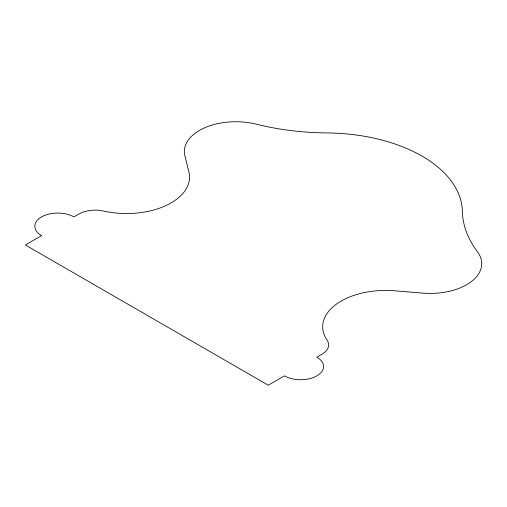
<?xml version="1.0" encoding="UTF-8"?>
<svg xmlns="http://www.w3.org/2000/svg" width="507" height="507" viewBox="0 0 507 507"><rect width="100%" height="100%" fill="white"/><g stroke="black" fill="none" stroke-linecap="round" stroke-linejoin="round"><path stroke-width="0.76" d="M41.542 235.628L25.35 244.976L268.26 385.219L284.452 375.871A22.904 13.22 0 0 0 316.843 375.871A22.904 13.22 0 0 0 316.843 357.175L321.913 354.247A22.904 13.22 0 0 0 327.04 340.064A62.982 36.358 0 0 1 394.573 290.79L422.914 293.128A51.53 29.748 0 0 0 471.174 281.721A51.53 29.748 0 0 0 477.467 251.833A183.217 105.779 0 0 1 462.34 211.166A137.41 79.333 0 0 0 326.825 132.929A183.217 105.779 0 0 1 256.39 124.19A51.53 29.748 0 0 0 204.625 127.827A51.53 29.748 0 0 0 184.859 155.687L188.908 172.05A62.982 36.358 0 0 1 103.561 211.045A22.904 13.22 0 0 0 79.003 214.005L73.933 216.926A22.904 13.22 0 0 0 41.542 216.926A22.904 13.22 0 0 0 41.542 235.628"/></g></svg>
